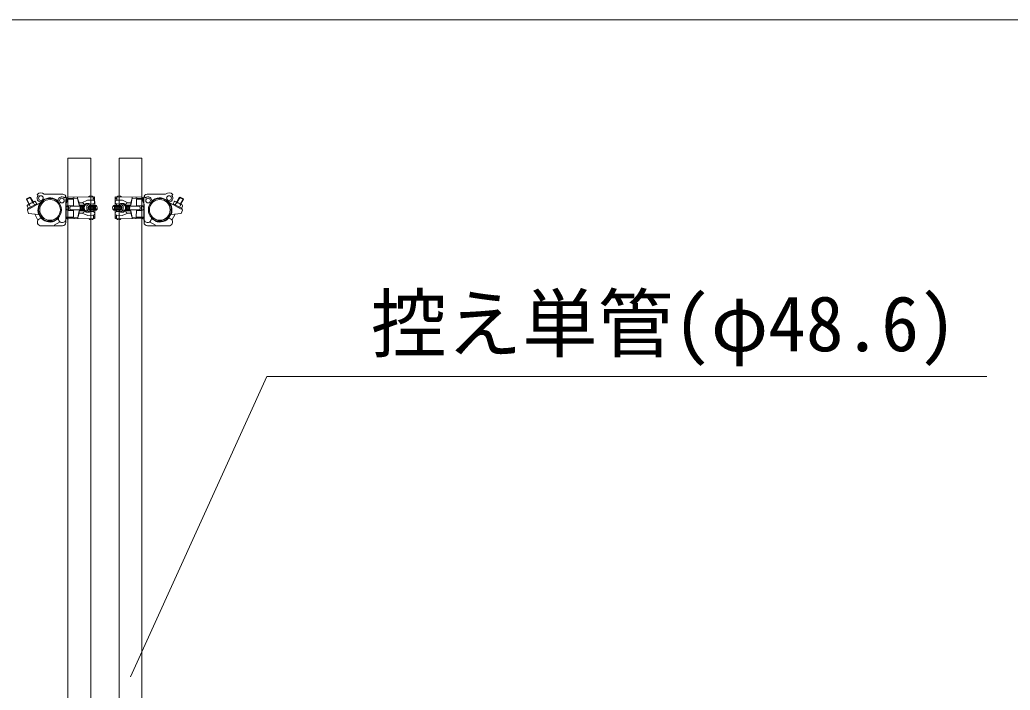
# Model space of a CAD drawing. Units: millimetres, scale not verified. Extents: x -9305 to 9305, y -6415 to 6415.
# Drawn here: x -8235 to -6138, y 4995 to 6415 of the extents above; entities that cross this region are included whole.
import ezdxf
from ezdxf.enums import TextEntityAlignment as Align

# ---------------------------------------------------------------- set-up
doc = ezdxf.new("R2010")
doc.units = ezdxf.units.MM
doc.header["$LTSCALE"] = 40
for name, color, linetype, lineweight in [('0-5_CLG-90', 134, 'Continuous', 18), ('0-9_TEXT', 4, 'Continuous', 9), ('0-C_図面枠', 134, 'Continuous', 18)]:
    doc.layers.add(name, color=color, linetype=linetype, lineweight=lineweight)
doc.styles.add('ＭＳ ゴシック', font='')
doc.styles.get('ＭＳ ゴシック').set_extended_font_data('MS Gothic')

msp = doc.modelspace()

# ---------------------------------------------------------------- linework, layer by layer
at = {"layer": '0-5_CLG-90'}
for p, q in [((-8213.71, 6039.48), (-8220.76, 6035.7)), ((-8213.71, 6039.48), (-8207.85, 6028.52)), ((-8213.71, 6039.48), (-8212.12, 6038.63)), ((-8198.25, 6045.05), (-8196.12, 6042.93)), ((-8183.26, 6045.6), (-8144.18, 6045.7)), ((-8138.23, 6039.64), (-8140.35, 6037.52)), ((-8132.38, 6039.12), (-8076.69, 6039.8)), ((-8112.68, 6039.36), (-8112.65, 6036.86)), ((-8079.69, 6039.77), (-8079.61, 6032.76)), ((-8076.69, 6039.8), (-8076.47, 6021.8)), ((-8032.82, 6039.8), (-8033.04, 6021.8)), ((-7977.13, 6039.12), (-8032.82, 6039.8)), ((-8029.82, 6039.77), (-8029.9, 6032.76)), ((-7996.83, 6039.36), (-7996.86, 6036.86)), ((-7971.28, 6039.64), (-7969.16, 6037.52)), ((-7926.26, 6045.6), (-7965.34, 6045.7)), ((-7911.26, 6045.05), (-7913.39, 6042.93)), ((-7895.8, 6039.48), (-7901.66, 6028.52)), ((-7895.8, 6039.48), (-7897.39, 6038.63)), ((-7895.8, 6039.48), (-7888.75, 6035.7)), ((-8212.12, 6038.63), (-8220.94, 6033.91)), ((-8220.76, 6035.7), (-8220.94, 6033.91)), ((-8220.94, 6033.91), (-8215.79, 6024.28)), ((-8220.76, 6035.7), (-8214.9, 6024.75)), ((-8219.25, 6020.15), (-8215.95, 6013.98)), ((-8204.76, 6030.17), (-8217.99, 6023.1)), ((-8199.26, 6025.18), (-8216.82, 6015.78)), ((-8191.89, 6026.85), (-8215.95, 6013.98)), ((-8214.84, 6022.51), (-8212.49, 6018.1)), ((-8212.12, 6038.63), (-8206.97, 6028.99)), ((-8206.02, 6027.22), (-8203.67, 6022.82)), ((-8201.62, 6029.58), (-8198.32, 6023.41)), ((-8137.68, 6024.65), (-8137.58, 5985.56)), ((-8137.32, 6034.06), (-8136.88, 5998.07)), ((-8137.23, 6035.07), (-8121.64, 6035.26)), ((-8137.16, 6038.72), (-8137.05, 5993.42)), ((-8133.16, 6021.01), (-8133.04, 6011.22)), ((-8132.82, 6036.62), (-8112.65, 6036.86)), ((-8132.16, 6021.13), (-8121.46, 6021.26)), ((-8132.16, 6021.13), (-8132.04, 6011.13)), ((-8127.95, 6020.18), (-8106.25, 6020.44)), ((-8123.96, 6021.22), (-8123.95, 6020.22)), ((-8123.71, 6037.21), (-8121.88, 6035.51)), ((-8121.64, 6035.26), (-8121.46, 6021.26)), ((-8120.68, 6039.27), (-8120.65, 6036.77)), ((-8112.65, 6036.86), (-8109.54, 6027.4)), ((-8112.65, 6036.86), (-8109.48, 6022.4)), ((-8109.54, 6027.4), (-8103.54, 6027.47)), ((-8109.54, 6027.4), (-8109.48, 6022.4)), ((-8109.48, 6022.4), (-8097.62, 6022.54)), ((-8106.25, 6020.44), (-8098.67, 6020.53)), ((-8105.47, 6021.45), (-8098.21, 6021.54)), ((-8103.54, 6027.47), (-8091.6, 6032.62)), ((-8096.62, 6022.56), (-8091.62, 6022.62)), ((-8094.52, 6025.58), (-8088.52, 6025.66)), ((-8091.6, 6032.62), (-8080.6, 6032.75)), ((-8088.8, 6020.65), (-8074.51, 6020.82)), ((-8087.47, 6021.67), (-8073.47, 6021.84)), ((-8087.15, 6024.67), (-8080.5, 6024.75)), ((-8079.66, 6036.76), (-8076.65, 6036.8)), ((-8079.64, 6035.76), (-8076.64, 6035.8)), ((-8079.51, 6024.76), (-8079.47, 6021.76)), ((-8022.04, 6021.67), (-8036.04, 6021.84)), ((-8020.71, 6020.65), (-8035, 6020.82)), ((-8029.87, 6035.76), (-8032.87, 6035.8)), ((-8029.86, 6036.76), (-8032.86, 6036.8)), ((-8030, 6024.76), (-8030.04, 6021.76)), ((-8022.36, 6024.67), (-8029.01, 6024.75)), ((-8017.91, 6032.62), (-8028.91, 6032.75)), ((-8015, 6025.58), (-8021, 6025.66)), ((-8005.97, 6027.47), (-8017.91, 6032.62)), ((-8012.9, 6022.56), (-8017.89, 6022.62)), ((-8000.03, 6022.4), (-8011.9, 6022.54)), ((-8004.04, 6021.45), (-8011.3, 6021.54)), ((-8003.26, 6020.44), (-8010.84, 6020.53)), ((-7999.97, 6027.4), (-8005.97, 6027.47)), ((-7981.56, 6020.18), (-8003.26, 6020.44)), ((-7996.86, 6036.86), (-8000.03, 6022.4)), ((-7999.97, 6027.4), (-8000.03, 6022.4)), ((-7996.86, 6036.86), (-7999.97, 6027.4)), ((-7976.7, 6036.62), (-7996.86, 6036.86)), ((-7988.83, 6039.27), (-7988.86, 6036.77)), ((-7987.88, 6035.26), (-7988.05, 6021.26)), ((-7977.35, 6021.13), (-7988.05, 6021.26)), ((-7972.28, 6035.07), (-7987.88, 6035.26)), ((-7985.8, 6037.21), (-7987.63, 6035.51)), ((-7985.55, 6021.22), (-7985.56, 6020.22)), ((-7977.35, 6021.13), (-7977.47, 6011.13)), ((-7976.35, 6021.01), (-7976.47, 6011.22)), ((-7972.19, 6034.06), (-7972.63, 5998.07)), ((-7972.35, 6038.72), (-7972.46, 5993.42)), ((-7971.84, 6024.65), (-7971.93, 5985.56)), ((-7917.62, 6026.85), (-7893.56, 6013.98)), ((-7907.9, 6029.58), (-7911.2, 6023.41)), ((-7910.25, 6025.18), (-7892.68, 6015.78)), ((-7903.49, 6027.22), (-7905.84, 6022.82)), ((-7904.75, 6030.17), (-7891.52, 6023.1)), ((-7897.39, 6038.63), (-7902.54, 6028.99)), ((-7897.39, 6038.63), (-7888.57, 6033.91)), ((-7894.67, 6022.51), (-7897.02, 6018.1)), ((-7888.75, 6035.7), (-7894.61, 6024.75)), ((-7888.57, 6033.91), (-7893.72, 6024.28)), ((-7890.26, 6020.15), (-7893.56, 6013.98)), ((-7888.75, 6035.7), (-7888.57, 6033.91)), ((-8218.94, 6011.67), (-8216.38, 6004.68)), ((-8216.38, 6004.68), (-8195.1, 6002.73)), ((-8203.54, 6003.5), (-8196.68, 5990.66)), ((-8193.51, 6003.32), (-8195.1, 6002.73)), ((-8194.23, 6003.05), (-8189.62, 5994.44)), ((-8132.04, 6011.13), (-8121.34, 6011.26)), ((-8127.86, 6012.18), (-8106.16, 6012.44)), ((-8123.86, 6012.23), (-8123.84, 6011.23)), ((-8121.34, 6011.26), (-8121.18, 5997.26)), ((-8112.16, 5995.87), (-8109.33, 6010.4)), ((-8112.16, 5995.87), (-8109.27, 6005.4)), ((-8109.33, 6010.4), (-8097.47, 6010.55)), ((-8109.33, 6010.4), (-8109.27, 6005.4)), ((-8109.27, 6005.4), (-8103.27, 6005.48)), ((-8106.16, 6012.44), (-8098.58, 6012.53)), ((-8105.34, 6011.45), (-8098.09, 6011.54)), ((-8103.27, 6005.48), (-8091.21, 6000.62)), ((-8096.47, 6010.56), (-8091.47, 6010.62)), ((-8094.3, 6007.58), (-8088.3, 6007.66)), ((-8091.21, 6000.62), (-8080.21, 6000.76)), ((-8088.7, 6012.65), (-8074.41, 6012.82)), ((-8087.35, 6011.67), (-8073.35, 6011.84)), ((-8086.96, 6008.67), (-8080.31, 6008.76)), ((-8079.35, 6011.76), (-8079.32, 6008.64)), ((-8079.22, 6000.89), (-8079.13, 5993.77)), ((-8079.18, 5997.77), (-8076.18, 5997.8)), ((-8076.35, 6011.8), (-8076.13, 5993.8)), ((-8022.16, 6011.67), (-8036.16, 6011.84)), ((-8020.81, 6012.65), (-8035.1, 6012.82)), ((-8033.16, 6011.8), (-8033.38, 5993.8)), ((-8030.34, 5997.77), (-8033.34, 5997.8)), ((-8030.3, 6000.89), (-8030.38, 5993.77)), ((-8030.16, 6011.76), (-8030.2, 6008.64)), ((-8018.3, 6000.62), (-8029.3, 6000.76)), ((-8022.56, 6008.67), (-8029.2, 6008.76)), ((-8015.22, 6007.58), (-8021.21, 6007.66)), ((-8006.24, 6005.48), (-8018.3, 6000.62)), ((-8013.04, 6010.56), (-8018.04, 6010.62)), ((-8000.18, 6010.4), (-8012.04, 6010.55)), ((-8004.17, 6011.45), (-8011.42, 6011.54)), ((-8003.36, 6012.44), (-8010.94, 6012.53)), ((-8000.24, 6005.4), (-8006.24, 6005.48)), ((-7981.66, 6012.18), (-8003.36, 6012.44)), ((-8000.18, 6010.4), (-8000.24, 6005.4)), ((-7997.36, 5995.87), (-8000.24, 6005.4)), ((-7997.36, 5995.87), (-8000.18, 6010.4)), ((-7988.17, 6011.26), (-7988.34, 5997.26)), ((-7977.47, 6011.13), (-7988.17, 6011.26)), ((-7985.66, 6012.23), (-7985.67, 6011.23)), ((-7915.28, 6003.05), (-7919.89, 5994.44)), ((-7916, 6003.32), (-7914.41, 6002.73)), ((-7893.13, 6004.68), (-7914.41, 6002.73)), ((-7905.97, 6003.5), (-7912.84, 5990.66)), ((-7890.57, 6011.67), (-7893.13, 6004.68)), ((-8144.56, 5978.55), (-8189.86, 5978.44)), ((-8162.11, 5979.74), (-8149.27, 5986.6)), ((-8161.66, 5989.05), (-8153.04, 5993.66)), ((-8136.52, 5997.07), (-8121.18, 5997.26)), ((-8132.78, 5995.62), (-8112.16, 5995.87)), ((-8131.82, 5993.13), (-8076.13, 5993.8)), ((-8120.16, 5995.77), (-8120.12, 5993.27)), ((-8112.16, 5995.87), (-8112.13, 5993.37)), ((-8079.16, 5996.77), (-8076.16, 5996.8)), ((-7977.69, 5993.13), (-8033.38, 5993.8)), ((-8030.35, 5996.77), (-8033.35, 5996.8)), ((-7997.36, 5995.87), (-7997.38, 5993.37)), ((-7976.73, 5995.62), (-7997.36, 5995.87)), ((-7989.36, 5995.77), (-7989.38, 5993.27)), ((-7973, 5997.07), (-7988.34, 5997.26)), ((-7964.95, 5978.55), (-7919.65, 5978.44)), ((-7947.4, 5979.74), (-7960.24, 5986.6)), ((-7947.85, 5989.05), (-7956.47, 5993.66))]:
    msp.add_line(p, q, dxfattribs=at)
msp.add_lwpolyline([(-8084.55, 3921.96), (-8084.55, 6121.96), (-8133.15, 6121.96), (-8133.15, 3921.96)], close=True, dxfattribs=at)
msp.add_lwpolyline([(-8024.96, 3921.96), (-8024.96, 6121.96), (-7976.36, 6121.96), (-7976.36, 3921.96)], dxfattribs=at)
for centre, radius in [((-8190.46, 6037.29), 5), ((-7919.06, 6037.29), 5), ((-8170.94, 6012.34), 24.3), ((-8170.94, 6012.34), 24.3), ((-8170.94, 6012.34), 22), ((-8170.94, 6012.34), 22), ((-8145.99, 6031.84), 5), ((-7963.52, 6031.84), 5), ((-7938.57, 6012.34), 24.3), ((-7938.57, 6012.34), 24.3), ((-7938.57, 6012.34), 22), ((-7938.57, 6012.34), 22)]:
    msp.add_circle(centre, radius, dxfattribs=at)
for centre, radius, start, end in [((-8190.46, 6037.29), 8, 135.138, 288.212), ((-8190.46, 6037.29), 11, 49.124, 135.138), ((-8145.99, 6031.84), 8, 45.138, 198.212), ((-8144.16, 6038.7), 7, 0.138, 90.138), ((-8145.99, 6031.84), 11, 319.124, 45.138), ((-8084.64, 6035.95), 6.25, 37.564, 143.824), ((-8024.87, 6035.95), 6.25, 36.176, 142.436), ((-7963.52, 6031.84), 11, 134.862, 220.876), ((-7965.35, 6038.7), 7, 89.862, 179.862), ((-7963.52, 6031.84), 8, 341.788, 134.862), ((-7919.06, 6037.29), 11, 44.862, 130.876), ((-7919.06, 6037.29), 8, 251.788, 44.862), ((-8216.78, 6020.84), 2.56, 40.819, 195.457), ((-8207.97, 6020.25), 7.23, 74.343, 161.792), ((-8203.56, 6027.91), 2.56, 40.817, 195.459), ((-8170.94, 6011.78), 25.8, 48.851, 200.554), ((-8170.4, 6012.34), 25.8, 138.851, 290.554), ((-8132.32, 6034.12), 5, 90.694, 180.694), ((-8132.1, 6016.13), 5, 90.694, 270.694), ((-8132.83, 6034.62), 2, 90.694, 163.295), ((-8123.32, 6016.23), 6.08, 139.582, 221.806), ((-8100.16, 6016.52), 7.25, 137.091, 224.297), ((-8099.66, 6016.52), 6.25, 127.564, 233.824), ((-8097.66, 6016.54), 6.25, 127.564, 233.824), ((-8103.48, 6022.48), 5, 0.694, 90.694), ((-8095.66, 6016.57), 6.25, 127.564, 233.824), ((-8093.66, 6016.59), 6.25, 145.882, 215.506), ((-8088.81, 6016.65), 10.6, 122.585, 238.803), ((-8087.81, 6016.66), 10.6, 122.585, 238.803), ((-8082.81, 6016.72), 10.6, 122.585, 238.803), ((-8084.74, 6016.7), 5.67, 118.767, 242.621), ((-8083.66, 6016.72), 6.25, 127.564, 233.824), ((-8094.01, 6016.59), 10.6, 28.839, 58.803), ((-8081.66, 6016.74), 6.25, 127.564, 233.824), ((-8079.66, 6016.76), 6.25, 127.564, 233.824), ((-8077.66, 6016.79), 6.25, 127.564, 233.824), ((-8075.66, 6016.81), 6.25, 127.564, 233.824), ((-8080.55, 6028.75), 4, 270.694, 90.694), ((-8073.66, 6016.84), 6.25, 127.564, 233.824), ((-8071.66, 6016.86), 6.25, 127.564, 233.824), ((-8069.66, 6016.88), 6.25, 127.564, 233.824), ((-8068.66, 6016.9), 6.25, 133.537, 227.85), ((-8077.16, 6016.79), 6.25, 307.564, 53.824), ((-8032.35, 6016.79), 6.25, 126.176, 232.436), ((-8040.85, 6016.9), 6.25, 312.15, 46.463), ((-8039.85, 6016.88), 6.25, 306.176, 52.436), ((-8037.85, 6016.86), 6.25, 306.176, 52.436), ((-8028.96, 6028.75), 4, 89.306, 269.306), ((-8035.85, 6016.84), 6.25, 306.176, 52.436), ((-8033.85, 6016.81), 6.25, 306.176, 52.436), ((-8031.85, 6016.79), 6.25, 306.176, 52.436), ((-8029.86, 6016.76), 6.25, 306.176, 52.436), ((-8015.5, 6016.59), 10.6, 121.197, 151.161), ((-8027.86, 6016.74), 6.25, 306.176, 52.436), ((-8025.86, 6016.72), 6.25, 306.176, 52.436), ((-8024.77, 6016.7), 5.67, 297.379, 61.233), ((-8026.7, 6016.72), 10.6, 301.197, 57.415), ((-8021.7, 6016.66), 10.6, 301.197, 57.415), ((-8020.7, 6016.65), 10.6, 301.197, 57.415), ((-8006.03, 6022.48), 5, 89.306, 179.306), ((-8015.86, 6016.59), 6.25, 324.494, 34.118), ((-8013.86, 6016.57), 6.25, 306.176, 52.436), ((-8011.86, 6016.54), 6.25, 306.176, 52.436), ((-8009.86, 6016.52), 6.25, 306.176, 52.436), ((-8009.36, 6016.52), 7.25, 315.703, 42.909), ((-7986.19, 6016.23), 6.08, 318.194, 40.418), ((-7977.41, 6016.13), 5, 269.306, 89.306), ((-7977.19, 6034.12), 5, 359.306, 89.306), ((-7976.68, 6034.62), 2, 16.705, 89.306), ((-7938.57, 6011.78), 25.8, 339.446, 131.149), ((-7939.12, 6012.34), 25.8, 249.446, 41.149), ((-7905.96, 6027.91), 2.56, 344.541, 139.183), ((-7901.54, 6020.25), 7.23, 18.208, 105.657), ((-7892.73, 6020.84), 2.56, 344.543, 139.181), ((-8213.94, 6011.68), 5, 126.034, 180.138), ((-8131.88, 5998.13), 5, 180.694, 270.694), ((-8103.33, 6010.48), 5, 270.694, 0.694), ((-8094.01, 6016.59), 10.6, 302.585, 332.55), ((-8080.26, 6004.76), 4, 270.694, 90.694), ((-8029.25, 6004.76), 4, 89.306, 269.306), ((-8015.5, 6016.59), 10.6, 207.45, 237.415), ((-8006.18, 6010.48), 5, 179.306, 269.306), ((-7977.63, 5998.13), 5, 269.306, 359.306), ((-7895.57, 6011.68), 5, 359.862, 53.966), ((-8189.88, 5986.44), 8, 66.598, 270.138), ((-8145.05, 5993.4), 8, 156.598, 0.138), ((-8144.58, 5985.55), 7, 270.138, 0.138), ((-8132.38, 5997.62), 2, 194.564, 270.694), ((-8084.18, 5997.46), 6.25, 217.564, 323.825), ((-8025.34, 5997.46), 6.25, 216.175, 322.436), ((-7977.13, 5997.62), 2, 269.306, 345.436), ((-7964.46, 5993.4), 8, 179.862, 23.402), ((-7964.93, 5985.55), 7, 179.862, 269.862), ((-7919.63, 5986.44), 8, 269.862, 113.402)]:
    msp.add_arc(centre, radius, start, end, dxfattribs=at)
at = {"layer": '0-9_TEXT'}
for p, q in [((-8000.63, 5022.78), (-7711.9, 5659.42)), ((-7711.9, 5659.42), (-6187.35, 5659.42))]:
    msp.add_line(p, q, dxfattribs=at)
at = {"layer": '0-C_図面枠'}
msp.add_lwpolyline([(-9304.61, -6414.98), (9304.61, -6414.98), (9304.61, 6414.98), (-9304.61, 6414.98)], close=True, dxfattribs=at)

# ---------------------------------------------------------------- texts
at = {"layer": '0-9_TEXT', "style": 'ＭＳ ゴシック'}
msp.add_text('控え単管(φ48.6)', height=117.3, dxfattribs=at).set_placement((-7491.47, 5677.58), align=Align.BOTTOM_LEFT)

doc.saveas('drawing.dxf')
